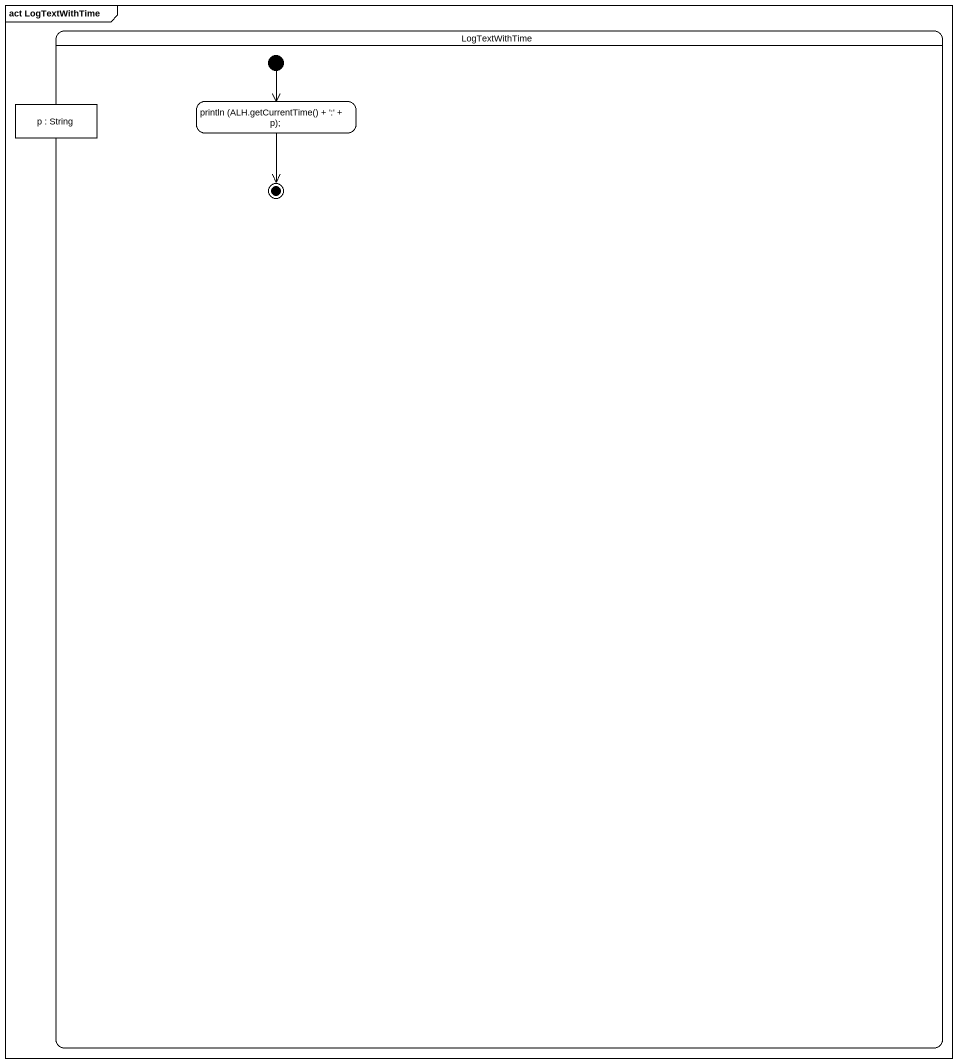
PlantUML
@startuml
mainframe act LogTextWithTime
hide empty description
state LogTextWithTime {
  state "p : String" as p <<object>>
  state "println (ALH.getCurrentTime() + ':' + p);" as println_ALH_getCurrentTime_p
  [*] --> println_ALH_getCurrentTime_p
  println_ALH_getCurrentTime_p --> [*]
}
@enduml
